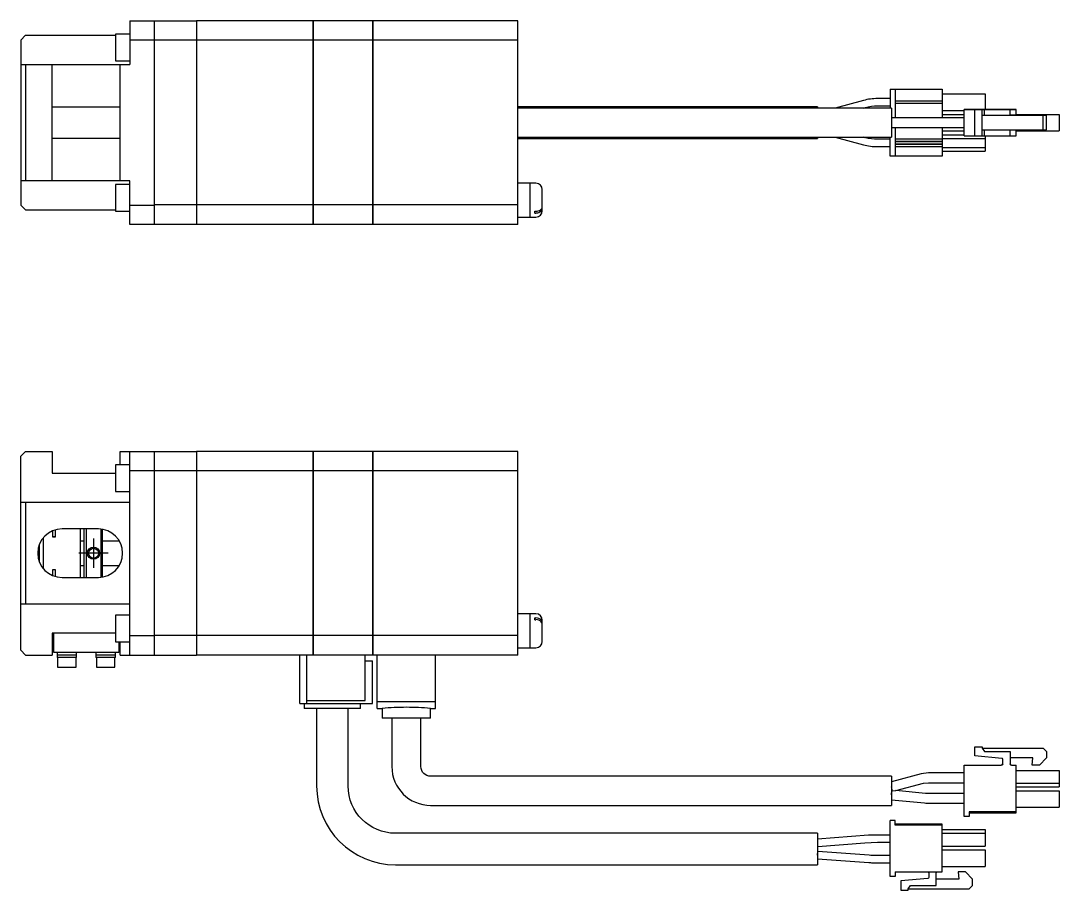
# Model space of a CAD drawing. Extents: x 0 to 887, y -8 to 456.
# Drawn here: x 200.1 to 414.2, y 276.9 to 456.2 of the extents above; entities that cross this region are included whole.
import ezdxf

# ---------------------------------------------------------------- set-up
doc = ezdxf.new("R2010")
doc.units = 0
doc.header["$LTSCALE"] = 0.5
doc.linetypes.add('CENTER', pattern=[50.8, 31.75, -6.35, 6.35, -6.35])
for name, color, linetype in [('MSM_CENTER', 1, 'CENTER'), ('MSM_CONTINUOUS', 7, 'CONTINUOUS'), ('MSM_NARROW', 5, 'CONTINUOUS')]:
    doc.layers.add(name, color=color, linetype=linetype)

msp = doc.modelspace()

# ---------------------------------------------------------------- linework, layer by layer
at = {"layer": 'MSM_CENTER'}
for p, q in [((215.15, 349.38), (215.15, 343.38)), ((218.15, 346.38), (212.15, 346.38))]:
    msp.add_line(p, q, dxfattribs=at)
at = {"layer": 'MSM_CONTINUOUS'}
for p, q in [((222.65, 456.18), (222.65, 447.18)), ((222.65, 456.18), (236.35, 456.18)), ((227.65, 456.18), (227.65, 414.18)), ((236.35, 456.18), (236.35, 414.18)), ((236.4, 456.13), (236.35, 456.13)), ((236.4, 456.18), (236.4, 414.18)), ((260.35, 456.18), (236.4, 456.18)), ((260.35, 456.18), (260.35, 414.18)), ((260.4, 456.13), (260.35, 456.13)), ((260.4, 456.18), (260.4, 414.18)), ((272.65, 456.18), (260.4, 456.18)), ((272.65, 456.18), (272.65, 414.18)), ((272.7, 456.13), (272.65, 456.13)), ((272.7, 456.18), (272.7, 414.18)), ((302.65, 456.18), (272.7, 456.18)), ((302.65, 414.18), (302.65, 456.18)), ((201.15, 453.18), (200.15, 452.18)), ((200.15, 452.18), (200.15, 418.18)), ((201.15, 453.18), (219.65, 453.18)), ((219.65, 453.43), (219.65, 447.93)), ((222.65, 453.43), (219.65, 453.43)), ((227.65, 452.18), (222.65, 452.18)), ((236.35, 452.15), (227.65, 452.15)), ((236.4, 451.89), (236.35, 451.89)), ((260.35, 452.15), (236.4, 452.15)), ((260.4, 451.89), (260.35, 451.89)), ((272.65, 452.15), (260.4, 452.15)), ((272.7, 451.89), (272.65, 451.89)), ((302.65, 452.15), (272.7, 452.15)), ((219.65, 447.93), (222.65, 447.93)), ((200.15, 447.18), (222.65, 447.18)), ((201.15, 447.18), (201.15, 423.18)), ((206.65, 423.18), (206.65, 447.18)), ((220.65, 423.18), (220.65, 447.18)), ((379.4, 442.08), (379.4, 438.18)), ((379.4, 442.08), (390.1, 442.08)), ((380.4, 442.08), (380.4, 436.18)), ((390.1, 442.08), (390.1, 436.18)), ((390.1, 441.08), (399, 441.08)), ((399, 441.08), (399, 437.88)), ((373.89, 439.75), (368.03, 438.18)), ((379.4, 440.13), (376.76, 440.13)), ((390.1, 439.63), (380.4, 439.63)), ((390.1, 439.13), (380.4, 439.13)), ((220.65, 438.39), (206.65, 438.39)), ((364.4, 438.43), (302.65, 438.43)), ((379.65, 438.18), (302.65, 438.18)), ((364.4, 438.43), (364.4, 438.18)), ((373.82, 438.18), (374.28, 438.3)), ((376.76, 438.63), (379.4, 438.63)), ((379.65, 438.18), (379.65, 432.18)), ((390.1, 437.68), (394.65, 437.68)), ((390.1, 436.88), (394.65, 436.88)), ((394.65, 437.88), (402.3, 437.88)), ((395.65, 437.88), (394.65, 437.88)), ((394.65, 432.48), (394.65, 437.88)), ((405.35, 437.88), (395.65, 437.88)), ((396.85, 432.48), (396.85, 437.88)), ((396.85, 437.88), (398.35, 437.88)), ((402.41, 437.88), (396.85, 437.88)), ((398.35, 432.48), (398.35, 437.88)), ((398.35, 437.88), (398.85, 437.88)), ((398.85, 437.88), (404.1, 437.88)), ((398.85, 436.68), (398.85, 437.88)), ((402.3, 437.88), (402.6, 437.88)), ((402.6, 437.88), (402.41, 437.88)), ((404.1, 437.88), (404.4, 437.88)), ((404.1, 436.68), (404.1, 437.88)), ((404.4, 437.88), (405.35, 437.88)), ((405.35, 436.68), (405.35, 437.88)), ((405.35, 436.88), (414.25, 436.88)), ((405.35, 436.88), (414.25, 436.88)), ((405.35, 436.88), (414.25, 436.88)), ((414.25, 436.88), (414.25, 433.48)), ((386.03, 436.18), (379.65, 436.18)), ((386.55, 436.18), (379.65, 436.18)), ((387.29, 436.18), (386.03, 436.18)), ((386.74, 436.18), (386.55, 436.18)), ((394.65, 436.18), (386.74, 436.18)), ((394.65, 436.18), (387.29, 436.18)), ((398.35, 436.68), (398.85, 436.68)), ((398.35, 436.68), (410.95, 436.68)), ((398.85, 436.68), (404.1, 436.68)), ((408.78, 436.68), (404.1, 436.68)), ((404.4, 436.68), (404.1, 436.68)), ((408.65, 436.68), (408.78, 436.68)), ((410.15, 436.68), (408.65, 436.68)), ((411.65, 436.68), (410.15, 436.68)), ((410.95, 436.68), (411.65, 436.68)), ((410.95, 433.68), (410.95, 436.68)), ((411.65, 433.68), (411.65, 436.68)), ((379.65, 434.18), (386.03, 434.18)), ((380.4, 434.18), (380.4, 428.28)), ((386.03, 434.18), (387.29, 434.18)), ((387.29, 434.18), (394.65, 434.18)), ((390.1, 434.18), (390.1, 428.28)), ((390.1, 433.48), (394.65, 433.48)), ((390.1, 432.68), (394.65, 432.68)), ((398.35, 433.68), (410.95, 433.68)), ((398.85, 432.48), (398.85, 433.68)), ((404.1, 432.48), (404.1, 433.68)), ((405.35, 432.48), (405.35, 433.68)), ((405.35, 433.48), (414.25, 433.48)), ((410.95, 433.68), (411.65, 433.68)), ((206.65, 431.97), (220.65, 431.97)), ((302.65, 432.18), (379.65, 432.18)), ((302.65, 431.93), (364.4, 431.93)), ((364.4, 432.18), (364.4, 431.93)), ((368.03, 432.18), (373.88, 430.61)), ((374.27, 432.06), (373.82, 432.18)), ((379.4, 431.73), (376.77, 431.73)), ((379.4, 428.28), (379.4, 432.18)), ((390.1, 431.78), (380.4, 431.78)), ((390.1, 431.28), (380.4, 431.28)), ((390.1, 431.23), (380.4, 431.23)), ((390.1, 430.73), (380.4, 430.73)), ((390.1, 430.68), (380.4, 430.68)), ((390.1, 431.93), (399, 431.93)), ((394.65, 432.48), (396.85, 432.48)), ((396.85, 432.48), (398.35, 432.48)), ((398.35, 432.48), (398.85, 432.48)), ((398.85, 432.48), (404.1, 432.48)), ((399, 432.48), (399, 429.28)), ((404.1, 432.48), (404.4, 432.48)), ((404.4, 432.48), (405.35, 432.48)), ((376.77, 430.23), (379.4, 430.23)), ((390.1, 428.28), (379.4, 428.28)), ((390.1, 430.18), (380.4, 430.18)), ((390.1, 430.03), (399, 430.03)), ((390.1, 429.28), (399, 429.28)), ((222.65, 423.18), (200.15, 423.18)), ((219.65, 422.43), (219.65, 416.93)), ((222.65, 422.43), (219.65, 422.43)), ((222.65, 414.18), (222.65, 423.18)), ((305.15, 422.68), (302.65, 422.68)), ((305.15, 415.68), (305.15, 422.68)), ((305.2, 422.63), (305.15, 422.63)), ((305.2, 415.68), (305.2, 422.68)), ((306.35, 422.68), (305.2, 422.68)), ((307.65, 416.98), (307.65, 421.38)), ((200.15, 418.18), (201.15, 417.18)), ((222.65, 418.18), (227.65, 418.18)), ((236.35, 418.21), (227.65, 418.21)), ((236.4, 418.47), (236.35, 418.47)), ((260.35, 418.21), (236.4, 418.21)), ((260.4, 418.47), (260.35, 418.47)), ((272.65, 418.21), (260.4, 418.21)), ((272.7, 418.47), (272.65, 418.47)), ((302.65, 418.21), (272.7, 418.21)), ((201.15, 417.18), (219.65, 417.18)), ((219.65, 416.93), (222.65, 416.93)), ((302.65, 415.68), (305.15, 415.68)), ((305.15, 415.73), (305.2, 415.73)), ((305.2, 415.68), (306.35, 415.68)), ((306.15, 416.89), (306.35, 416.89)), ((306.15, 416.53), (306.15, 416.89)), ((306.15, 416.53), (306.35, 416.53)), ((236.35, 414.18), (222.65, 414.18)), ((236.4, 414.23), (236.35, 414.23)), ((260.35, 414.18), (236.4, 414.18)), ((260.4, 414.23), (260.35, 414.23)), ((272.65, 414.18), (260.4, 414.18)), ((272.7, 414.23), (272.65, 414.23)), ((302.65, 414.18), (272.7, 414.18)), ((201.15, 367.38), (200.15, 366.38)), ((200.15, 326.38), (200.15, 366.38)), ((201.15, 367.38), (206.65, 367.38)), ((206.65, 367.38), (206.65, 362.88)), ((220.65, 364.63), (220.65, 367.38)), ((220.65, 367.38), (236.35, 367.38)), ((222.65, 325.38), (222.65, 367.38)), ((227.65, 367.38), (227.65, 325.38)), ((236.35, 367.38), (236.35, 325.38)), ((236.4, 367.33), (236.35, 367.33)), ((236.4, 367.38), (236.4, 325.38)), ((260.35, 367.38), (236.4, 367.38)), ((260.35, 367.38), (260.35, 325.38)), ((260.4, 367.33), (260.35, 367.33)), ((272.65, 367.38), (260.4, 367.38)), ((260.4, 367.38), (260.4, 325.38)), ((272.65, 367.38), (272.65, 325.38)), ((272.7, 367.33), (272.65, 367.33)), ((272.7, 367.38), (272.7, 325.38)), ((302.65, 367.38), (272.7, 367.38)), ((302.65, 325.38), (302.65, 367.38)), ((219.65, 364.63), (219.65, 359.13)), ((222.65, 364.63), (219.65, 364.63)), ((206.65, 362.88), (219.65, 362.88)), ((227.65, 363.38), (222.65, 363.38)), ((236.35, 363.35), (227.65, 363.35)), ((236.4, 363.09), (236.35, 363.09)), ((260.35, 363.35), (236.4, 363.35)), ((260.4, 363.09), (260.35, 363.09)), ((272.65, 363.35), (260.4, 363.35)), ((272.7, 363.09), (272.65, 363.09)), ((302.65, 363.35), (272.7, 363.35)), ((219.65, 359.13), (222.65, 359.13)), ((200.15, 356.88), (222.65, 356.88)), ((201.15, 356.88), (201.15, 335.88)), ((207.25, 351.18), (207.25, 349.71)), ((216.15, 351.38), (208.65, 351.38)), ((212.45, 341.38), (212.45, 351.38)), ((213.15, 351.38), (213.15, 341.38)), ((213.65, 351.38), (213.65, 341.38)), ((216.75, 341.42), (216.75, 351.34)), ((216.95, 351.32), (216.95, 341.44)), ((204.75, 349.51), (204.75, 343.25)), ((206.75, 349.71), (206.75, 351.01)), ((207.25, 349.73), (206.75, 349.73)), ((207.25, 349.71), (206.75, 349.71)), ((203.95, 347.63), (203.81, 347.63)), ((203.95, 348.09), (203.95, 344.67)), ((213.15, 348.88), (212.45, 348.88)), ((220.48, 348.88), (216.95, 348.88)), ((203.81, 345.13), (203.95, 345.13)), ((206.75, 341.76), (206.75, 343.05)), ((206.75, 343.05), (207.25, 343.05)), ((206.75, 343.03), (207.25, 343.03)), ((207.25, 343.05), (207.25, 341.58)), ((212.45, 343.88), (213.15, 343.88)), ((216.95, 343.88), (220.48, 343.88)), ((208.65, 341.38), (216.15, 341.38)), ((222.65, 335.88), (200.15, 335.88)), ((219.65, 333.63), (219.65, 328.13)), ((222.65, 333.63), (219.65, 333.63)), ((305.15, 333.88), (302.65, 333.88)), ((305.15, 326.88), (305.15, 333.88)), ((305.2, 333.83), (305.15, 333.83)), ((306.35, 333.88), (305.2, 333.88)), ((305.2, 326.88), (305.2, 333.88)), ((306.15, 333.03), (306.35, 333.03)), ((306.15, 332.67), (306.15, 333.03)), ((306.15, 332.67), (306.35, 332.67)), ((307.65, 328.18), (307.65, 332.58)), ((206.65, 329.88), (206.65, 325.38)), ((219.65, 329.88), (206.65, 329.88)), ((206.95, 325.88), (206.95, 329.88)), ((219.65, 328.13), (222.65, 328.13)), ((220.35, 328.13), (220.35, 325.88)), ((220.65, 325.38), (220.65, 328.13)), ((222.65, 329.38), (227.65, 329.38)), ((236.35, 329.41), (227.65, 329.41)), ((236.4, 329.67), (236.35, 329.67)), ((260.35, 329.41), (236.4, 329.41)), ((260.4, 329.67), (260.35, 329.67)), ((272.65, 329.41), (260.4, 329.41)), ((272.7, 329.67), (272.65, 329.67)), ((302.65, 329.41), (272.7, 329.41)), ((200.15, 326.38), (201.15, 325.38)), ((220.35, 325.88), (206.95, 325.88)), ((207.65, 325.88), (207.65, 324.88)), ((211.65, 324.88), (211.65, 325.88)), ((215.65, 325.88), (215.65, 324.88)), ((219.65, 324.88), (219.65, 325.88)), ((302.65, 326.88), (305.15, 326.88)), ((305.15, 326.93), (305.2, 326.93)), ((305.2, 326.88), (306.35, 326.88)), ((201.15, 325.38), (206.65, 325.38)), ((211.65, 325.38), (207.65, 325.38)), ((211.65, 324.88), (207.65, 324.88)), ((207.75, 324.88), (207.75, 322.88)), ((211.55, 322.88), (211.55, 324.88)), ((219.65, 325.38), (215.65, 325.38)), ((219.65, 324.88), (215.65, 324.88)), ((215.75, 324.88), (215.75, 322.88)), ((219.55, 322.88), (219.55, 324.88)), ((220.65, 325.38), (236.35, 325.38)), ((236.4, 325.43), (236.35, 325.43)), ((272.65, 325.38), (236.4, 325.38)), ((257.65, 315.38), (257.65, 325.38)), ((259.15, 315.38), (259.15, 325.38)), ((260.4, 325.43), (260.35, 325.43)), ((271.15, 315.98), (271.15, 325.38)), ((271.15, 324.18), (272.65, 324.18)), ((272.7, 325.43), (272.65, 325.43)), ((272.65, 315.38), (272.65, 324.18)), ((302.65, 325.38), (272.7, 325.38)), ((273.65, 314.39), (273.65, 325.38)), ((285.65, 314.39), (285.65, 325.38)), ((207.75, 322.88), (211.55, 322.88)), ((215.75, 322.88), (219.55, 322.88)), ((257.65, 315.38), (272.65, 315.38)), ((258.58, 315.38), (258.58, 314.38)), ((259.15, 315.98), (271.15, 315.98)), ((270.22, 314.38), (270.22, 315.38)), ((273.65, 315.81), (285.65, 315.81)), ((270.22, 314.38), (258.58, 314.38)), ((261.15, 314.38), (261.15, 298.38)), ((267.65, 298.38), (267.65, 314.38)), ((273.65, 314.39), (274.65, 314.39)), ((274.65, 314.39), (274.65, 312.38)), ((284.65, 314.39), (285.65, 314.39)), ((284.65, 312.38), (284.65, 314.39)), ((284.65, 312.38), (274.65, 312.38)), ((276.65, 312.38), (276.65, 302.38)), ((282.65, 302.38), (282.65, 312.38)), ((396.85, 306.48), (398.35, 306.48)), ((396.85, 306.48), (398.35, 306.48)), ((396.85, 304.57), (396.85, 306.48)), ((398.35, 306.48), (398.35, 306.18)), ((398.35, 306.18), (398.85, 305.48)), ((398.35, 306.18), (398.85, 305.48)), ((398.35, 306.18), (410.95, 306.18)), ((398.35, 306.18), (410.95, 306.18)), ((410.95, 306.18), (411.65, 305.48)), ((410.95, 306.18), (411.65, 305.48)), ((402.41, 304.08), (396.85, 304.57)), ((398.85, 305.48), (404.1, 305.48)), ((398.85, 305.48), (404.1, 305.48)), ((404.1, 305.48), (404.1, 302.98)), ((408.78, 304.18), (404.1, 304.18)), ((408.65, 302.68), (408.78, 304.18)), ((408.65, 302.68), (408.78, 304.18)), ((411.65, 304.18), (410.15, 302.68)), ((411.65, 305.48), (411.65, 304.18)), ((394.65, 302.68), (402.3, 302.68)), ((394.65, 292.08), (394.65, 302.68)), ((394.65, 302.68), (402.3, 302.68)), ((402.3, 302.68), (402.3, 302.68)), ((402.6, 302.98), (402.6, 303.88)), ((404.4, 302.68), (404.39, 302.68)), ((404.4, 302.68), (405.35, 302.68)), ((404.4, 302.68), (405.35, 302.68)), ((405.35, 292.83), (405.35, 302.68)), ((410.15, 302.68), (408.65, 302.68)), ((379.65, 300.38), (284.65, 300.38)), ((385.77, 300.86), (379.65, 299.26)), ((379.65, 300.38), (379.65, 294.38)), ((387.29, 301.06), (385.77, 300.86)), ((394.65, 301.06), (387.29, 301.06)), ((405.35, 301.58), (414.25, 301.58)), ((405.35, 301.58), (414.25, 301.58)), ((414.25, 301.58), (414.25, 298.18)), ((379.87, 297.39), (379.65, 298.23)), ((380.59, 297.44), (386.28, 298.93)), ((386.28, 298.93), (387.29, 299.06)), ((387.29, 299.06), (394.65, 299.06)), ((405.35, 298.93), (414.25, 298.93)), ((405.35, 298.18), (414.25, 298.18)), ((379.65, 296.53), (379.74, 297.53)), ((379.65, 295.53), (386.46, 294.87)), ((379.83, 297.52), (379.74, 297.53)), ((379.87, 297.39), (380.59, 297.44)), ((386.65, 296.86), (380.59, 297.44)), ((386.74, 296.86), (386.65, 296.86)), ((394.65, 296.86), (386.74, 296.86)), ((405.35, 297.38), (414.25, 297.38)), ((405.35, 297.38), (414.25, 297.38)), ((414.25, 297.38), (414.25, 293.98)), ((284.65, 294.38), (379.65, 294.38)), ((386.46, 294.87), (386.74, 294.86)), ((386.74, 294.86), (394.65, 294.86)), ((405.35, 293.98), (414.25, 293.98)), ((379.4, 279.68), (379.4, 291.28)), ((380.4, 291.28), (379.4, 291.28)), ((380.4, 290.28), (380.4, 291.28)), ((395.65, 292.08), (394.65, 292.08)), ((405.35, 293.08), (395.65, 293.08)), ((395.65, 293.08), (395.65, 292.08)), ((395.65, 292.83), (405.35, 292.83)), ((390.1, 290.53), (380.4, 290.53)), ((390.1, 290.28), (380.4, 290.28)), ((390.1, 280.68), (390.1, 290.53)), ((390.1, 289.38), (399, 289.38)), ((399, 289.38), (399, 285.98)), ((364.4, 288.63), (277.4, 288.63)), ((364.4, 288.63), (364.4, 282.13)), ((374.94, 288.22), (364.4, 287.38)), ((379.4, 288.26), (375.79, 288.26)), ((390.1, 288.63), (399, 288.63)), ((364.4, 284.13), (364.45, 284.88)), ((364.45, 284.88), (364.4, 284.85)), ((375.08, 284.08), (364.45, 284.88)), ((364.46, 285.88), (374.14, 286.65)), ((374.14, 286.65), (376.77, 286.76)), ((376.77, 286.76), (379.4, 286.76)), ((390.1, 285.98), (399, 285.98)), ((390.1, 285.18), (399, 285.18)), ((399, 285.18), (399, 281.78)), ((364.4, 283.38), (374.97, 282.59)), ((379.4, 284.06), (375.77, 284.06)), ((277.4, 282.13), (364.4, 282.13)), ((375.77, 282.56), (379.4, 282.56)), ((380.4, 280.68), (380.4, 279.68)), ((380.4, 280.68), (390.1, 280.68)), ((390.1, 281.78), (399, 281.78)), ((393.4, 280.68), (393.53, 279.18)), ((394.9, 280.68), (393.4, 280.68)), ((396.4, 279.18), (394.9, 280.68)), ((380.4, 279.68), (379.4, 279.68)), ((387.16, 279.28), (381.6, 278.79)), ((381.6, 278.79), (381.6, 276.88)), ((387.35, 280.38), (387.35, 279.48)), ((388.85, 277.88), (388.85, 280.38)), ((393.53, 279.18), (388.85, 279.18)), ((396.4, 277.88), (396.4, 279.18)), ((381.6, 276.88), (383.1, 276.88)), ((383.1, 277.18), (383.6, 277.88)), ((383.1, 276.88), (383.1, 277.18)), ((383.1, 277.18), (395.7, 277.18)), ((383.6, 277.88), (388.85, 277.88)), ((395.7, 277.18), (396.4, 277.88))]:
    msp.add_line(p, q, dxfattribs=at)
msp.add_circle((215.15, 346.38), 1.01, dxfattribs=at)
for centre, radius, start, end in [((376.77, 428.98), 11.15, 89.9911, 105.0006), ((376.77, 441.38), 11.15, 255.0015, 270.0068), ((306.35, 421.38), 1.3, 0, 90), ((306.84, 417.85), 0.809, 303.6126, 357.2927), ((306.37, 418.5), 1.61, 269.2584, 304.7863), ((306.35, 416.98), 1.3, 270, 360), ((306.36, 418.2), 1.66, 269.4455, 299.7231), ((306.76, 417.53), 0.891, 298.7486, 355.0367), ((208.65, 346.38), 5, 90, 270), ((216.15, 346.38), 5, 270, 90), ((306.35, 332.58), 1.3, 0, 90), ((306.43, 331.62), 1.41, 41.3743, 92.8178), ((306.44, 331.29), 1.39, 42.8199, 93.04), ((306.89, 331.73), 0.754, 5.8166, 41.8939), ((306.9, 332.08), 0.751, 1.7681, 38.8955), ((306.35, 328.18), 1.3, 270, 0), ((279.66, 254.34), 60.26, 90.0102, 94.77), ((279.64, 254.37), 60.23, 85.2289, 89.9909), ((402.4, 303.88), 0.2, 0, 85), ((284.65, 302.38), 8, 180, 270), ((402.3, 302.98), 0.3, 270, 0), ((404.4, 302.98), 0.3, 180, 270), ((277.4, 298.38), 16.25, 180, 270), ((375.79, 277.51), 10.75, 90, 94.548), ((364.46, 285.96), 0.0773, 219.0479, 269.5838), ((375.77, 293.31), 10.75, 265.7108, 270)]:
    msp.add_arc(centre, radius, start, end, dxfattribs=at)
at = {"layer": 'MSM_CONTINUOUS', "extrusion": (0, 0, -1)}
for centre, radius, start, end in [((-376.77, 428.98), 9.65, 75.0035, 90.008), ((-376.77, 441.38), 9.65, 269.9899, 284.9986), ((-284.65, 302.38), 2, 270, 0), ((-402.3, 302.98), 0.3, 180, 270), ((-402.3, 302.98), 0.3, 180, 270), ((-404.4, 302.98), 0.3, 270, 0), ((-404.4, 302.98), 0.3, 270, 0), ((-277.4, 298.38), 9.75, 270, 0), ((-375.77, 293.31), 9.25, 270, 274.2892), ((-387.05, 280.38), 0.3, 90, 180), ((-389.15, 280.38), 0.3, 0, 90), ((-387.15, 279.48), 0.2, 180, 265)]:
    msp.add_arc(centre, radius, start, end, dxfattribs=at)
at = {"layer": 'MSM_NARROW'}
msp.add_circle((215.15, 346.38), 1.25, dxfattribs=at)

doc.saveas('drawing.dxf')
